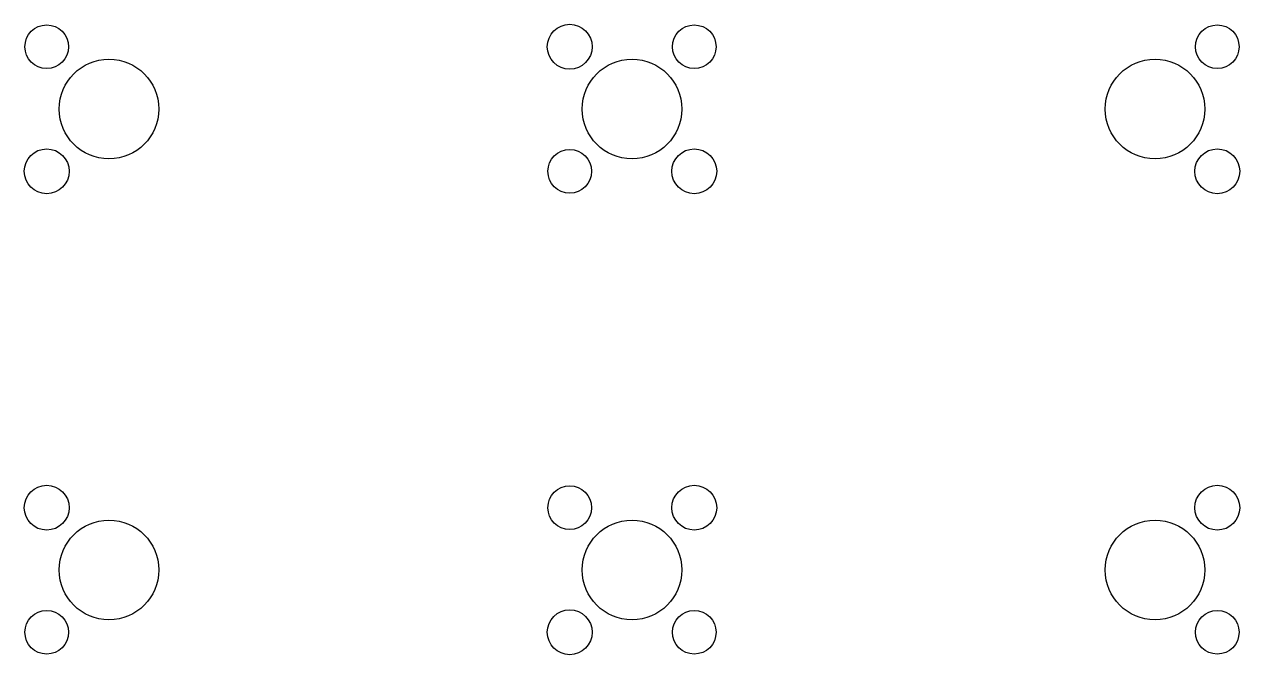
# Model space of a CAD drawing. Extents: x -488 to 488, y -253 to 253.
import ezdxf

# ---------------------------------------------------------------- set-up
doc = ezdxf.new("R2010")
doc.units = 0

msp = doc.modelspace()

# ---------------------------------------------------------------- linework, layer by layer
for centre, radius in [((-470, 235), 17.5), ((-50, 235), 18), ((50, 235), 17.5), ((470, 235), 17.5), ((-420, 185), 40), ((0, 185), 40), ((420, 185), 40), ((-470, 135), 18), ((-50, 135), 17.5), ((50, 135), 18), ((470, 135), 18), ((-470, -135), 18), ((50, -135), 18), ((470, -135), 18), ((-50, -135), 17.5), ((-420, -185), 40), ((0, -185), 40), ((420, -185), 40), ((-470, -235), 17.5), ((-50, -235), 18), ((50, -235), 17.5), ((470, -235), 17.5)]:
    msp.add_circle(centre, radius)

doc.saveas('drawing.dxf')
